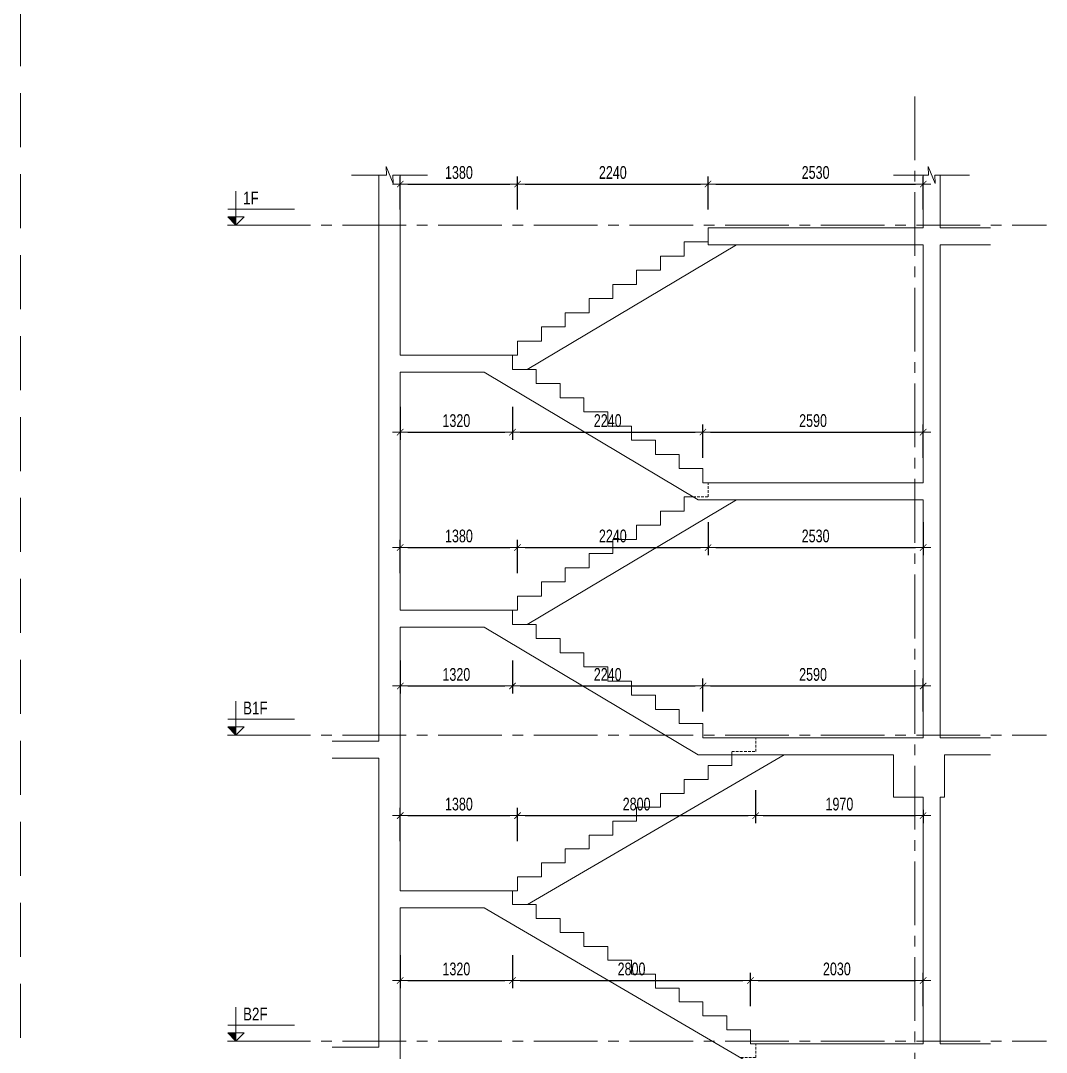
# Model space of a CAD drawing. Header units: millimetres. Extents: x -179076 to 254975, y -18667 to 296191.
# Drawn here: x 226292 to 238355, y 235932 to 248069 of the extents above; entities that cross this region are included whole.
import ezdxf

# ---------------------------------------------------------------- set-up
doc = ezdxf.new("R2010")
doc.units = ezdxf.units.MM
doc.linetypes.add('CENTER2', pattern=[1.125, 0.75, -0.125, 0.125, -0.125])
doc.linetypes.add('HIDDEN2', pattern=[4.7625, 3.175, -1.5875])
doc.layers.get('Defpoints').update_dxf_attribs({"color": 151, "lineweight": 9})
for name, color, linetype, lineweight in [('NDC_S_ANNO', 7, 'Continuous', 20), ('NDC_S_AXIS', 5, 'CENTER2', 13), ('NDC_S_CONTINUOUS', 3, 'Continuous', 20), ('NDC_S_DIM', 1, 'Continuous', 15), ('NDC_S_HIDDEN', 8, 'HIDDEN2', 13), ('NDC_S_SLAB', 2, 'Continuous', 20), ('NDC_S_SYMBOL', 1, 'Continuous', 15), ('NDC_S_TEXT SYMBOL', 7, 'Continuous', 20), ('NDC_S_VN TEXT', 7, 'Continuous', 20)]:
    doc.layers.add(name, color=color, linetype=linetype, lineweight=lineweight)
doc.styles.add('NDC_ANNO', font='', dxfattribs={"width": 0.8})
doc.styles.add('NDC_DIM', font='', dxfattribs={"width": 0.75})
doc.styles.get('NDC_ANNO').set_extended_font_data('Dotum')
doc.styles.get('NDC_DIM').set_extended_font_data('Dotum')
doc.dimstyles.new('NDC_dim_60', dxfattribs={"dimscale": 60, "dimtxt": 2.5, "dimasz": 1.5, "dimexe": 1.5, "dimexo": 2.5, "dimgap": 1, "dimtad": 1, "dimdec": 0, "dimzin": 0, "dimdsep": 46, "dimtxsty": 'NDC_DIM', "dimblk": 'DIMMARK', "dimcen": 0.09, "dimdle": 1.2, "dimclrd": 1, "dimclre": 1, "dimclrt": 3, "dimadec": 0, "dimazin": 0, "dimtfac": 1, "dimtdec": 0, "dimtix": 1, "dimtofl": 0, "dimtmove": 0, "dimatfit": 3, "dimfxl": 5, "dimfxlon": 1, "dimtolj": 1, "dimtzin": 0, "dimarcsym": 0})

# ---------------------------------------------------------------- blocks, each defined once
blk = doc.blocks.new('DIMMARK')
at = {"layer": 'NDC_S_DIM', "color": 1}
blk.add_line((-1.5, 0), (1, 0), dxfattribs=at)
at = {"layer": 'NDC_S_DIM', "color": 2, "const_width": 0.1}
blk.add_lwpolyline([(-0.42, -0.42), (0.42, 0.42)], dxfattribs=at)
blk = doc.blocks.new('*D1490')
at = {"layer": 'Defpoints', "color": 0, "transparency": 16777216}
for p in [(232076, 237670), (230756, 237634), (232076, 236777)]:
    blk.add_point(p, dxfattribs=at)
at = {"layer": 'NDC_S_DIM', "color": 1, "lineweight": -2, "transparency": 16777216}
for p, q in [((230756, 237077), (230756, 236687)), ((232076, 237077), (232076, 236687)), ((230846, 236777), (231986, 236777))]:
    blk.add_line(p, q, dxfattribs=at)
at = {"layer": 'NDC_S_DIM', "color": 1, "lineweight": -2, "transparency": 16777216, "xscale": 90, "yscale": 90, "zscale": 90, "rotation": 180}
blk.add_blockref('DIMMARK', (230756, 236777), dxfattribs=at)
at = {"layer": 'NDC_S_DIM', "color": 1, "lineweight": -2, "transparency": 16777216, "xscale": 90, "yscale": 90, "zscale": 90}
blk.add_blockref('DIMMARK', (232076, 236777), dxfattribs=at)
at = {"layer": 'NDC_S_DIM', "color": 3, "transparency": 16777216, "insert": (231416, 236912), "char_height": 150, "attachment_point": 5, "style": 'NDC_DIM'}
blk.add_mtext('\\A1;1320', dxfattribs=at)
blk = doc.blocks.new('*D1491')
at = {"layer": 'Defpoints', "color": 0, "transparency": 16777216}
for p in [(232076, 237670), (234876, 236777), (234876, 236034)]:
    blk.add_point(p, dxfattribs=at)
at = {"layer": 'NDC_S_DIM', "color": 1, "lineweight": -2, "transparency": 16777216}
for p, q in [((232076, 237077), (232076, 236687)), ((234876, 236477), (234876, 236867)), ((232166, 236777), (234786, 236777))]:
    blk.add_line(p, q, dxfattribs=at)
at = {"layer": 'NDC_S_DIM', "color": 1, "lineweight": -2, "transparency": 16777216, "xscale": 90, "yscale": 90, "zscale": 90, "rotation": 180}
blk.add_blockref('DIMMARK', (232076, 236777), dxfattribs=at)
at = {"layer": 'NDC_S_DIM', "color": 1, "lineweight": -2, "transparency": 16777216, "xscale": 90, "yscale": 90, "zscale": 90}
blk.add_blockref('DIMMARK', (234876, 236777), dxfattribs=at)
at = {"layer": 'NDC_S_DIM', "color": 3, "transparency": 16777216, "insert": (233476, 236912), "char_height": 150, "attachment_point": 5, "style": 'NDC_DIM'}
blk.add_mtext('\\A1;2800', dxfattribs=at)
blk = doc.blocks.new('*D1492')
at = {"layer": 'Defpoints', "color": 0, "transparency": 16777216}
for p in [(236906, 236777), (234876, 236034), (236906, 236034)]:
    blk.add_point(p, dxfattribs=at)
at = {"layer": 'NDC_S_DIM', "color": 1, "lineweight": -2, "transparency": 16777216}
for p, q in [((234876, 236477), (234876, 236867)), ((236906, 236477), (236906, 236867)), ((234966, 236777), (236816, 236777))]:
    blk.add_line(p, q, dxfattribs=at)
at = {"layer": 'NDC_S_DIM', "color": 1, "lineweight": -2, "transparency": 16777216, "xscale": 90, "yscale": 90, "zscale": 90, "rotation": 180}
blk.add_blockref('DIMMARK', (234876, 236777), dxfattribs=at)
at = {"layer": 'NDC_S_DIM', "color": 1, "lineweight": -2, "transparency": 16777216, "xscale": 90, "yscale": 90, "zscale": 90}
blk.add_blockref('DIMMARK', (236906, 236777), dxfattribs=at)
at = {"layer": 'NDC_S_DIM', "color": 3, "transparency": 16777216, "insert": (235891, 236912), "char_height": 150, "attachment_point": 5, "style": 'NDC_DIM'}
blk.add_mtext('\\A1;2030', dxfattribs=at)
blk = doc.blocks.new('*D1493')
at = {"layer": 'Defpoints', "color": 0, "transparency": 16777216}
for p in [(232136, 238717), (230756, 237834), (232136, 237834)]:
    blk.add_point(p, dxfattribs=at)
at = {"layer": 'NDC_S_DIM', "color": 1, "lineweight": -2, "transparency": 16777216}
for p, q in [((230756, 238417), (230756, 238807)), ((232136, 238417), (232136, 238807)), ((230846, 238717), (232046, 238717))]:
    blk.add_line(p, q, dxfattribs=at)
at = {"layer": 'NDC_S_DIM', "color": 1, "lineweight": -2, "transparency": 16777216, "xscale": 90, "yscale": 90, "zscale": 90, "rotation": 180}
blk.add_blockref('DIMMARK', (230756, 238717), dxfattribs=at)
at = {"layer": 'NDC_S_DIM', "color": 1, "lineweight": -2, "transparency": 16777216, "xscale": 90, "yscale": 90, "zscale": 90}
blk.add_blockref('DIMMARK', (232136, 238717), dxfattribs=at)
at = {"layer": 'NDC_S_DIM', "color": 3, "transparency": 16777216, "insert": (231446, 238852), "char_height": 150, "attachment_point": 5, "style": 'NDC_DIM'}
blk.add_mtext('\\A1;1380', dxfattribs=at)
blk = doc.blocks.new('*D1494')
at = {"layer": 'Defpoints', "color": 0, "transparency": 16777216}
for p in [(234936, 239470), (234936, 238717), (232136, 237834)]:
    blk.add_point(p, dxfattribs=at)
at = {"layer": 'NDC_S_DIM', "color": 1, "lineweight": -2, "transparency": 16777216}
for p, q in [((234936, 239017), (234936, 238627)), ((232136, 238417), (232136, 238807)), ((232226, 238717), (234846, 238717))]:
    blk.add_line(p, q, dxfattribs=at)
at = {"layer": 'NDC_S_DIM', "color": 1, "lineweight": -2, "transparency": 16777216, "xscale": 90, "yscale": 90, "zscale": 90, "rotation": 180}
blk.add_blockref('DIMMARK', (232136, 238717), dxfattribs=at)
at = {"layer": 'NDC_S_DIM', "color": 1, "lineweight": -2, "transparency": 16777216, "xscale": 90, "yscale": 90, "zscale": 90}
blk.add_blockref('DIMMARK', (234936, 238717), dxfattribs=at)
at = {"layer": 'NDC_S_DIM', "color": 3, "transparency": 16777216, "insert": (233536, 238852), "char_height": 150, "attachment_point": 5, "style": 'NDC_DIM'}
blk.add_mtext('\\A1;2800', dxfattribs=at)
blk = doc.blocks.new('*D1495')
at = {"layer": 'Defpoints', "color": 0, "transparency": 16777216}
for p in [(234936, 239470), (236906, 238934), (236906, 238717)]:
    blk.add_point(p, dxfattribs=at)
at = {"layer": 'NDC_S_DIM', "color": 1, "lineweight": -2, "transparency": 16777216}
for p, q in [((234936, 239017), (234936, 238627)), ((236906, 238784), (236906, 238627)), ((235026, 238717), (236816, 238717))]:
    blk.add_line(p, q, dxfattribs=at)
at = {"layer": 'NDC_S_DIM', "color": 1, "lineweight": -2, "transparency": 16777216, "xscale": 90, "yscale": 90, "zscale": 90, "rotation": 180}
blk.add_blockref('DIMMARK', (234936, 238717), dxfattribs=at)
at = {"layer": 'NDC_S_DIM', "color": 1, "lineweight": -2, "transparency": 16777216, "xscale": 90, "yscale": 90, "zscale": 90}
blk.add_blockref('DIMMARK', (236906, 238717), dxfattribs=at)
at = {"layer": 'NDC_S_DIM', "color": 3, "transparency": 16777216, "insert": (235921, 238852), "char_height": 150, "attachment_point": 5, "style": 'NDC_DIM'}
blk.add_mtext('\\A1;1970', dxfattribs=at)
blk = doc.blocks.new('*D1496')
at = {"layer": 'Defpoints', "color": 0, "transparency": 16777216}
for p in [(230756, 241134), (232076, 241134), (232076, 240242)]:
    blk.add_point(p, dxfattribs=at)
at = {"layer": 'NDC_S_DIM', "color": 1, "lineweight": -2, "transparency": 16777216}
for p, q in [((230756, 240542), (230756, 240152)), ((232076, 240542), (232076, 240152)), ((230846, 240242), (231986, 240242))]:
    blk.add_line(p, q, dxfattribs=at)
at = {"layer": 'NDC_S_DIM', "color": 1, "lineweight": -2, "transparency": 16777216, "xscale": 90, "yscale": 90, "zscale": 90, "rotation": 180}
blk.add_blockref('DIMMARK', (230756, 240242), dxfattribs=at)
at = {"layer": 'NDC_S_DIM', "color": 1, "lineweight": -2, "transparency": 16777216, "xscale": 90, "yscale": 90, "zscale": 90}
blk.add_blockref('DIMMARK', (232076, 240242), dxfattribs=at)
at = {"layer": 'NDC_S_DIM', "color": 3, "transparency": 16777216, "insert": (231416, 240377), "char_height": 150, "attachment_point": 5, "style": 'NDC_DIM'}
blk.add_mtext('\\A1;1320', dxfattribs=at)
blk = doc.blocks.new('*D1497')
at = {"layer": 'Defpoints', "color": 0, "transparency": 16777216}
for p in [(232076, 241134), (234316, 240242), (234316, 239634)]:
    blk.add_point(p, dxfattribs=at)
at = {"layer": 'NDC_S_DIM', "color": 1, "lineweight": -2, "transparency": 16777216}
for p, q in [((232076, 240542), (232076, 240152)), ((234316, 239942), (234316, 240332)), ((232166, 240242), (234226, 240242))]:
    blk.add_line(p, q, dxfattribs=at)
at = {"layer": 'NDC_S_DIM', "color": 1, "lineweight": -2, "transparency": 16777216, "xscale": 90, "yscale": 90, "zscale": 90, "rotation": 180}
blk.add_blockref('DIMMARK', (232076, 240242), dxfattribs=at)
at = {"layer": 'NDC_S_DIM', "color": 1, "lineweight": -2, "transparency": 16777216, "xscale": 90, "yscale": 90, "zscale": 90}
blk.add_blockref('DIMMARK', (234316, 240242), dxfattribs=at)
at = {"layer": 'NDC_S_DIM', "color": 3, "transparency": 16777216, "insert": (233196, 240377), "char_height": 150, "attachment_point": 5, "style": 'NDC_DIM'}
blk.add_mtext('\\A1;2240', dxfattribs=at)
blk = doc.blocks.new('*D1498')
at = {"layer": 'Defpoints', "color": 0, "transparency": 16777216}
for p in [(236906, 240242), (234316, 239634), (236906, 239634)]:
    blk.add_point(p, dxfattribs=at)
at = {"layer": 'NDC_S_DIM', "color": 1, "lineweight": -2, "transparency": 16777216}
for p, q in [((234316, 239942), (234316, 240332)), ((236906, 239942), (236906, 240332)), ((234406, 240242), (236816, 240242))]:
    blk.add_line(p, q, dxfattribs=at)
at = {"layer": 'NDC_S_DIM', "color": 1, "lineweight": -2, "transparency": 16777216, "xscale": 90, "yscale": 90, "zscale": 90, "rotation": 180}
blk.add_blockref('DIMMARK', (234316, 240242), dxfattribs=at)
at = {"layer": 'NDC_S_DIM', "color": 1, "lineweight": -2, "transparency": 16777216, "xscale": 90, "yscale": 90, "zscale": 90}
blk.add_blockref('DIMMARK', (236906, 240242), dxfattribs=at)
at = {"layer": 'NDC_S_DIM', "color": 3, "transparency": 16777216, "insert": (235611, 240377), "char_height": 150, "attachment_point": 5, "style": 'NDC_DIM'}
blk.add_mtext('\\A1;2590', dxfattribs=at)
blk = doc.blocks.new('*D1499')
at = {"layer": 'Defpoints', "color": 0, "transparency": 16777216}
for p in [(232136, 241871), (230756, 241134), (232136, 241134)]:
    blk.add_point(p, dxfattribs=at)
at = {"layer": 'NDC_S_DIM', "color": 1, "lineweight": -2, "transparency": 16777216}
for p, q in [((230756, 241571), (230756, 241961)), ((232136, 241571), (232136, 241961)), ((230846, 241871), (232046, 241871))]:
    blk.add_line(p, q, dxfattribs=at)
at = {"layer": 'NDC_S_DIM', "color": 1, "lineweight": -2, "transparency": 16777216, "xscale": 90, "yscale": 90, "zscale": 90, "rotation": 180}
blk.add_blockref('DIMMARK', (230756, 241871), dxfattribs=at)
at = {"layer": 'NDC_S_DIM', "color": 1, "lineweight": -2, "transparency": 16777216, "xscale": 90, "yscale": 90, "zscale": 90}
blk.add_blockref('DIMMARK', (232136, 241871), dxfattribs=at)
at = {"layer": 'NDC_S_DIM', "color": 3, "transparency": 16777216, "insert": (231446, 242006), "char_height": 150, "attachment_point": 5, "style": 'NDC_DIM'}
blk.add_mtext('\\A1;1380', dxfattribs=at)
blk = doc.blocks.new('*D1500')
at = {"layer": 'Defpoints', "color": 0, "transparency": 16777216}
for p in [(234376, 242467), (234376, 241871), (232136, 241134)]:
    blk.add_point(p, dxfattribs=at)
at = {"layer": 'NDC_S_DIM', "color": 1, "lineweight": -2, "transparency": 16777216}
for p, q in [((234376, 242171), (234376, 241781)), ((232136, 241571), (232136, 241961)), ((232226, 241871), (234286, 241871))]:
    blk.add_line(p, q, dxfattribs=at)
at = {"layer": 'NDC_S_DIM', "color": 1, "lineweight": -2, "transparency": 16777216, "xscale": 90, "yscale": 90, "zscale": 90, "rotation": 180}
blk.add_blockref('DIMMARK', (232136, 241871), dxfattribs=at)
at = {"layer": 'NDC_S_DIM', "color": 1, "lineweight": -2, "transparency": 16777216, "xscale": 90, "yscale": 90, "zscale": 90}
blk.add_blockref('DIMMARK', (234376, 241871), dxfattribs=at)
at = {"layer": 'NDC_S_DIM', "color": 3, "transparency": 16777216, "insert": (233256, 242006), "char_height": 150, "attachment_point": 5, "style": 'NDC_DIM'}
blk.add_mtext('\\A1;2240', dxfattribs=at)
blk = doc.blocks.new('*D1501')
at = {"layer": 'Defpoints', "color": 0, "transparency": 16777216}
for p in [(234376, 242467), (236906, 242434), (236906, 241871)]:
    blk.add_point(p, dxfattribs=at)
at = {"layer": 'NDC_S_DIM', "color": 1, "lineweight": -2, "transparency": 16777216}
for p, q in [((234376, 242171), (234376, 241781)), ((236906, 242171), (236906, 241781)), ((234466, 241871), (236816, 241871))]:
    blk.add_line(p, q, dxfattribs=at)
at = {"layer": 'NDC_S_DIM', "color": 1, "lineweight": -2, "transparency": 16777216, "xscale": 90, "yscale": 90, "zscale": 90, "rotation": 180}
blk.add_blockref('DIMMARK', (234376, 241871), dxfattribs=at)
at = {"layer": 'NDC_S_DIM', "color": 1, "lineweight": -2, "transparency": 16777216, "xscale": 90, "yscale": 90, "zscale": 90}
blk.add_blockref('DIMMARK', (236906, 241871), dxfattribs=at)
at = {"layer": 'NDC_S_DIM', "color": 3, "transparency": 16777216, "insert": (235641, 242006), "char_height": 150, "attachment_point": 5, "style": 'NDC_DIM'}
blk.add_mtext('\\A1;2530', dxfattribs=at)
blk = doc.blocks.new('*D1502')
at = {"layer": 'Defpoints', "color": 0, "transparency": 16777216}
for p in [(230756, 244134), (232076, 244134), (232076, 243228)]:
    blk.add_point(p, dxfattribs=at)
at = {"layer": 'NDC_S_DIM', "color": 1, "lineweight": -2, "transparency": 16777216}
for p, q in [((230756, 243528), (230756, 243138)), ((232076, 243528), (232076, 243138)), ((230846, 243228), (231986, 243228))]:
    blk.add_line(p, q, dxfattribs=at)
at = {"layer": 'NDC_S_DIM', "color": 1, "lineweight": -2, "transparency": 16777216, "xscale": 90, "yscale": 90, "zscale": 90, "rotation": 180}
blk.add_blockref('DIMMARK', (230756, 243228), dxfattribs=at)
at = {"layer": 'NDC_S_DIM', "color": 1, "lineweight": -2, "transparency": 16777216, "xscale": 90, "yscale": 90, "zscale": 90}
blk.add_blockref('DIMMARK', (232076, 243228), dxfattribs=at)
at = {"layer": 'NDC_S_DIM', "color": 3, "transparency": 16777216, "insert": (231416, 243363), "char_height": 150, "attachment_point": 5, "style": 'NDC_DIM'}
blk.add_mtext('\\A1;1320', dxfattribs=at)
blk = doc.blocks.new('*D1503')
at = {"layer": 'Defpoints', "color": 0, "transparency": 16777216}
for p in [(232076, 244134), (234316, 243228), (234316, 242634)]:
    blk.add_point(p, dxfattribs=at)
at = {"layer": 'NDC_S_DIM', "color": 1, "lineweight": -2, "transparency": 16777216}
for p, q in [((232076, 243528), (232076, 243138)), ((234316, 242928), (234316, 243318)), ((232166, 243228), (234226, 243228))]:
    blk.add_line(p, q, dxfattribs=at)
at = {"layer": 'NDC_S_DIM', "color": 1, "lineweight": -2, "transparency": 16777216, "xscale": 90, "yscale": 90, "zscale": 90, "rotation": 180}
blk.add_blockref('DIMMARK', (232076, 243228), dxfattribs=at)
at = {"layer": 'NDC_S_DIM', "color": 1, "lineweight": -2, "transparency": 16777216, "xscale": 90, "yscale": 90, "zscale": 90}
blk.add_blockref('DIMMARK', (234316, 243228), dxfattribs=at)
at = {"layer": 'NDC_S_DIM', "color": 3, "transparency": 16777216, "insert": (233196, 243363), "char_height": 150, "attachment_point": 5, "style": 'NDC_DIM'}
blk.add_mtext('\\A1;2240', dxfattribs=at)
blk = doc.blocks.new('*D1504')
at = {"layer": 'Defpoints', "color": 0, "transparency": 16777216}
for p in [(236906, 243228), (234316, 242634), (236906, 242634)]:
    blk.add_point(p, dxfattribs=at)
at = {"layer": 'NDC_S_DIM', "color": 1, "lineweight": -2, "transparency": 16777216}
for p, q in [((234316, 242928), (234316, 243318)), ((236906, 242928), (236906, 243318)), ((234406, 243228), (236816, 243228))]:
    blk.add_line(p, q, dxfattribs=at)
at = {"layer": 'NDC_S_DIM', "color": 1, "lineweight": -2, "transparency": 16777216, "xscale": 90, "yscale": 90, "zscale": 90, "rotation": 180}
blk.add_blockref('DIMMARK', (234316, 243228), dxfattribs=at)
at = {"layer": 'NDC_S_DIM', "color": 1, "lineweight": -2, "transparency": 16777216, "xscale": 90, "yscale": 90, "zscale": 90}
blk.add_blockref('DIMMARK', (236906, 243228), dxfattribs=at)
at = {"layer": 'NDC_S_DIM', "color": 3, "transparency": 16777216, "insert": (235611, 243363), "char_height": 150, "attachment_point": 5, "style": 'NDC_DIM'}
blk.add_mtext('\\A1;2590', dxfattribs=at)
blk = doc.blocks.new('*D1505')
at = {"layer": 'Defpoints', "color": 0, "transparency": 16777216}
for p in [(232136, 246147), (230756, 244134), (232136, 244134)]:
    blk.add_point(p, dxfattribs=at)
at = {"layer": 'NDC_S_DIM', "color": 1, "lineweight": -2, "transparency": 16777216}
for p, q in [((230756, 245847), (230756, 246237)), ((232136, 245847), (232136, 246237)), ((230846, 246147), (232046, 246147))]:
    blk.add_line(p, q, dxfattribs=at)
at = {"layer": 'NDC_S_DIM', "color": 1, "lineweight": -2, "transparency": 16777216, "xscale": 90, "yscale": 90, "zscale": 90, "rotation": 180}
blk.add_blockref('DIMMARK', (230756, 246147), dxfattribs=at)
at = {"layer": 'NDC_S_DIM', "color": 1, "lineweight": -2, "transparency": 16777216, "xscale": 90, "yscale": 90, "zscale": 90}
blk.add_blockref('DIMMARK', (232136, 246147), dxfattribs=at)
at = {"layer": 'NDC_S_DIM', "color": 3, "transparency": 16777216, "insert": (231446, 246282), "char_height": 150, "attachment_point": 5, "style": 'NDC_DIM'}
blk.add_mtext('\\A1;1380', dxfattribs=at)
blk = doc.blocks.new('*D1506')
at = {"layer": 'Defpoints', "color": 0, "transparency": 16777216}
for p in [(234376, 246147), (234376, 245434), (232136, 244134)]:
    blk.add_point(p, dxfattribs=at)
at = {"layer": 'NDC_S_DIM', "color": 1, "lineweight": -2, "transparency": 16777216}
for p, q in [((232136, 245847), (232136, 246237)), ((234376, 245847), (234376, 246237)), ((232226, 246147), (234286, 246147))]:
    blk.add_line(p, q, dxfattribs=at)
at = {"layer": 'NDC_S_DIM', "color": 1, "lineweight": -2, "transparency": 16777216, "xscale": 90, "yscale": 90, "zscale": 90, "rotation": 180}
blk.add_blockref('DIMMARK', (232136, 246147), dxfattribs=at)
at = {"layer": 'NDC_S_DIM', "color": 1, "lineweight": -2, "transparency": 16777216, "xscale": 90, "yscale": 90, "zscale": 90}
blk.add_blockref('DIMMARK', (234376, 246147), dxfattribs=at)
at = {"layer": 'NDC_S_DIM', "color": 3, "transparency": 16777216, "insert": (233256, 246282), "char_height": 150, "attachment_point": 5, "style": 'NDC_DIM'}
blk.add_mtext('\\A1;2240', dxfattribs=at)
blk = doc.blocks.new('*D1507')
at = {"layer": 'Defpoints', "color": 0, "transparency": 16777216}
for p in [(236906, 246147), (236906, 245634), (234376, 245434)]:
    blk.add_point(p, dxfattribs=at)
at = {"layer": 'NDC_S_DIM', "color": 1, "lineweight": -2, "transparency": 16777216}
for p, q in [((234376, 245847), (234376, 246237)), ((236906, 245847), (236906, 246237)), ((234466, 246147), (236816, 246147))]:
    blk.add_line(p, q, dxfattribs=at)
at = {"layer": 'NDC_S_DIM', "color": 1, "lineweight": -2, "transparency": 16777216, "xscale": 90, "yscale": 90, "zscale": 90, "rotation": 180}
blk.add_blockref('DIMMARK', (234376, 246147), dxfattribs=at)
at = {"layer": 'NDC_S_DIM', "color": 1, "lineweight": -2, "transparency": 16777216, "xscale": 90, "yscale": 90, "zscale": 90}
blk.add_blockref('DIMMARK', (236906, 246147), dxfattribs=at)
at = {"layer": 'NDC_S_DIM', "color": 3, "transparency": 16777216, "insert": (235641, 246282), "char_height": 150, "attachment_point": 5, "style": 'NDC_DIM'}
blk.add_mtext('\\A1;2530', dxfattribs=at)
blk = doc.blocks.new('kata_block_CT')
at = {"layer": 'NDC_S_ANNO'}
blk.add_hatch(color=3, dxfattribs=at).paths.add_polyline_path([(0, 1.6), (-1.61, 1.6), (0, 0)])
at = {"layer": 'NDC_S_ANNO', "ltscale": 50}
h = blk.add_hatch(dxfattribs=at)
h.set_pattern_fill('ANSI31', color=256, scale=1.406, style=0)
h.paths.add_polyline_path([(0, 1.6), (0, 0), (1.61, 1.6)])
for p, q in [((-1.59, 3.14), (11.47, 3.14)), ((11.56, 0), (-1.64, 0))]:
    blk.add_line(p, q, dxfattribs=at)
for points in [[(0, 6.69), (0, 0)], [(0, 0), (-1.61, 1.6), (0, 1.6)], [(0, 0), (1.61, 1.6), (0, 1.6)]]:
    blk.add_lwpolyline(points, dxfattribs=at)
at = {"layer": 'NDC_S_ANNO', "color": 8, "ltscale": 50}
blk.add_lwpolyline([(0, 0), (-1.61, 1.6), (0, 1.6)], dxfattribs=at)
at = {"layer": 'NDC_S_TEXT SYMBOL', "color": 3, "style": 'NDC_ANNO', "width": 0.8}
blk.add_attdef('CT', (1.41, 4.07), '', height=2.5, dxfattribs=at)

msp = doc.modelspace()

# ---------------------------------------------------------------- linework, layer by layer
at = {"layer": 'NDC_S_AXIS', "ltscale": 1000}
msp.add_line((236806.1, 247177.4), (236806.1, 229935.5), dxfattribs=at)
for points in [[(228951, 245663.7), (238354.8, 245663.7)], [(228951, 239663.7), (238354.8, 239663.7)], [(228951, 236063.7), (238354.8, 236063.7)]]:
    msp.add_lwpolyline(points, dxfattribs=at)
at = {"layer": 'NDC_S_CONTINUOUS'}
for p, q in [((234711.1, 245433.7), (232247.1, 243967)), ((234711.1, 242433.7), (232247.1, 240967)), ((235270.3, 239433.7), (232252.5, 237670.1))]:
    msp.add_line(p, q, dxfattribs=at)
for points in [[(234376.1, 245633.7), (234376.1, 245467), (234096.1, 245467), (234096.1, 245300.4), (233816.1, 245300.4), (233816.1, 245133.7), (233536.1, 245133.7), (233536.1, 244967), (233256.1, 244967), (233256.1, 244800.4), (232976.1, 244800.4), (232976.1, 244633.7), (232696.1, 244633.7), (232696.1, 244467), (232416.1, 244467), (232416.1, 244300.4), (232136.1, 244300.4), (232136.1, 244133.7), (232076.1, 244133.7)], [(234205.1, 242467), (234096.1, 242467), (234096.1, 242300.4), (233816.1, 242300.4), (233816.1, 242133.7), (233536.1, 242133.7), (233536.1, 241967), (233256.1, 241967), (233256.1, 241800.4), (232976.1, 241800.4), (232976.1, 241633.7), (232696.1, 241633.7), (232696.1, 241467), (232416.1, 241467), (232416.1, 241300.4), (232136.1, 241300.4), (232136.1, 241133.7), (232076.1, 241133.7)], [(232076.1, 237833.7), (232136.1, 237833.7), (232136.1, 237997.3), (232416.1, 237997.3), (232416.1, 238161), (232696.1, 238161), (232696.1, 238324.6), (232976.1, 238324.6), (232976.1, 238488.2), (233256.1, 238488.2), (233256.1, 238651.9), (233536.1, 238651.9), (233536.1, 238815.5), (233816.1, 238815.5), (233816.1, 238979.1), (234096.1, 238979.1), (234096.1, 239142.8), (234376.1, 239142.8), (234376.1, 239306.4), (234656.1, 239306.4), (234656.1, 239433.7)]]:
    msp.add_lwpolyline(points, dxfattribs=at)
at = {"layer": 'NDC_S_HIDDEN', "ltscale": 200}
msp.add_line((226291.5, 260551.2), (226291.5, 226951.2), dxfattribs=at)
at = {"layer": 'NDC_S_HIDDEN', "ltscale": 10}
for points in [[(234200.1, 242467), (234376.5, 242467), (234376.5, 242630.7)], [(234656.1, 239433.7), (234656.1, 239470.1), (234936.1, 239470.1), (234936.1, 239633.7)], [(234759.7, 235870.1), (234936.1, 235870.1), (234936.1, 236033.7)]]:
    msp.add_lwpolyline(points, dxfattribs=at)
at = {"layer": 'NDC_S_SLAB'}
for p, q in [((230506.1, 246252), (230506.1, 239593.7)), ((230756.1, 246252), (230756.1, 244133.7)), ((236906.1, 246252), (236906.1, 245633.7)), ((237106.1, 246252), (237106.1, 245633.7)), ((234376.1, 245433.7), (234376.1, 245633.7)), ((234376.1, 245633.7), (236906.1, 245633.7)), ((237106.1, 245663.7), (237106.1, 245663.7)), ((237106.1, 245633.7), (237699.1, 245633.7)), ((234376.1, 245433.7), (236906.1, 245433.7)), ((236906.1, 245433.7), (236906.1, 242633.7)), ((237106.1, 245433.7), (237106.1, 239633.7)), ((237106.1, 245433.7), (237699.1, 245433.7)), ((230756.1, 243933.7), (230756.1, 241133.7)), ((231741.1, 243933.7), (230756.1, 243933.7)), ((234261.1, 242433.7), (231741.1, 243933.7)), ((236906.1, 242433.7), (234261.1, 242433.7)), ((236906.1, 242433.7), (236906.1, 239633.7)), ((230756.1, 241133.7), (232076.1, 241133.7)), ((232076.1, 241133.7), (232076.1, 240967)), ((230756.1, 240933.7), (230756.1, 237833.7)), ((231741.1, 240933.7), (230756.1, 240933.7)), ((234261.1, 239433.7), (231741.1, 240933.7)), ((232076.1, 240967), (232356.1, 240967)), ((232356.1, 240967), (232356.1, 240800.4)), ((232356.1, 240800.4), (232636.1, 240800.4)), ((232636.1, 240800.4), (232636.1, 240633.7)), ((232636.1, 240633.7), (232916.1, 240633.7)), ((232916.1, 240633.7), (232916.1, 240467)), ((232916.1, 240467), (233196.1, 240467)), ((233196.1, 240467), (233196.1, 240300.4)), ((233196.1, 240300.4), (233476.1, 240300.4)), ((233476.1, 240300.4), (233476.1, 240133.7)), ((233476.1, 240133.7), (233756.1, 240133.7)), ((233756.1, 240133.7), (233756.1, 239967)), ((233756.1, 239967), (234036.1, 239967)), ((234036.1, 239967), (234036.1, 239800.4)), ((234036.1, 239800.4), (234316.1, 239800.4)), ((234316.1, 239800.4), (234316.1, 239633.7)), ((234316.1, 239633.7), (236906.1, 239633.7)), ((237106.1, 239633.7), (237699.1, 239633.7)), ((230506.1, 239393.7), (229957.1, 239393.7)), ((230506.1, 239393.7), (230506.1, 235993.7)), ((236556.1, 239433.7), (234261.1, 239433.7)), ((236556.1, 239433.7), (236556.1, 238933.7)), ((237156.1, 238933.7), (237156.1, 239433.7)), ((237156.1, 239433.7), (237699.1, 239433.7)), ((236556.1, 238933.7), (236906.1, 238933.7)), ((237106.1, 236033.7), (237106.1, 238933.7)), ((237106.1, 238933.7), (237156.1, 238933.7)), ((232076.1, 237833.7), (230756.1, 237833.7)), ((230756.1, 237633.7), (230756.1, 234233.7)), ((231741.9, 237633.7), (230756.1, 237633.7)), ((234821.9, 235833.7), (231741.9, 237633.7))]:
    msp.add_line(p, q, dxfattribs=at)
for points in [[(230756.1, 244133.7), (232076.1, 244133.7), (232076.1, 243967), (232356.1, 243967), (232356.1, 243800.4), (232636.1, 243800.4), (232636.1, 243633.7), (232916.1, 243633.7), (232916.1, 243467), (233196.1, 243467), (233196.1, 243300.4), (233476.1, 243300.4), (233476.1, 243133.7), (233756.1, 243133.7), (233756.1, 242967), (234036.1, 242967), (234036.1, 242800.4), (234316.1, 242800.4), (234316.1, 242633.7), (236906.1, 242633.7)], [(229957.1, 239593.7), (230506.1, 239593.7)], [(236906.1, 238933.7), (236906.1, 236033.7), (234876.1, 236033.7), (234876.1, 236197.3), (234596.1, 236197.3), (234596.1, 236361), (234316.1, 236361), (234316.1, 236524.6), (234036.1, 236524.6), (234036.1, 236688.2), (233756.1, 236688.2), (233756.1, 236851.9), (233476.1, 236851.9), (233476.1, 237015.5), (233196.1, 237015.5), (233196.1, 237179.1), (232916.1, 237179.1), (232916.1, 237342.8), (232636.1, 237342.8), (232636.1, 237506.4), (232356.1, 237506.4), (232356.1, 237670.1), (232076.1, 237670.1), (232076.1, 237833.7), (230756.1, 237833.7)], [(230506.1, 235993.7), (229957.1, 235993.7)], [(237699.1, 236033.7), (237106.1, 236033.7)]]:
    msp.add_lwpolyline(points, dxfattribs=at)
at = {"layer": 'NDC_S_SYMBOL'}
for points in [[(230183.7, 246252), (230593.3, 246252), (230591.1, 246352), (230671.1, 246152), (230668.9, 246252), (231075.2, 246252)], [(236558.7, 246252), (236968.3, 246252), (236966.1, 246352), (237046.1, 246152), (237043.9, 246252), (237450.2, 246252)]]:
    msp.add_lwpolyline(points, dxfattribs=at)

# ---------------------------------------------------------------- block references
at = {"layer": 'NDC_S_VN TEXT', "xscale": 60, "yscale": 60, "zscale": 60}
for p, values in [((228823.1, 245663.7), {'CT': '1F'}), ((228823.1, 239663.7), {'CT': 'B1F'}), ((228823.1, 236063.7), {'CT': 'B2F'})]:
    msp.add_blockref('kata_block_CT', p, dxfattribs=at).add_auto_attribs(values)

# ---------------------------------------------------------------- dimensions: what is measured, and where the dimension line sits
at = {"layer": 'NDC_S_DIM'}
for base, p1, p2, picture, middle in [((232136.1, 246147.2), (230756.1, 244133.7), (232136.1, 244133.7), '*D1505', (231446.1, 246282.3)), ((232076.1, 243228.3), (230756.1, 244133.7), (232076.1, 244133.7), '*D1502', (231416.1, 243363.4)), ((232136.1, 241871.1), (230756.1, 241133.7), (232136.1, 241133.7), '*D1499', (231446.1, 242006.2)), ((232076.1, 240241.8), (230756.1, 241133.7), (232076.1, 241133.7), '*D1496', (231416.1, 240376.9)), ((232136.1, 238716.8), (230756.1, 237833.7), (232136.1, 237833.7), '*D1493', (231446.1, 238851.9)), ((232076.1, 236777.2), (230756.1, 237633.7), (232076.1, 237670.1), '*D1490', (231416.1, 236912.3))]:
    dim = msp.add_linear_dim(base=base, p1=p1, p2=p2, dimstyle='NDC_dim_60', dxfattribs=at)
    dim.commit()
    dim.dimension.update_dxf_attribs({"geometry": picture, "text_midpoint": middle})
for base, p1, p2, picture, middle in [((234376.1, 246147.2), (232136.1, 244133.7), (234376.1, 245433.7), '*D1506', (233256.1, 246282.3)), ((236906.1, 246147.2), (234376.1, 245433.7), (236906.1, 245633.7), '*D1507', (235641.1, 246282.3)), ((234316.1, 243228.3), (232076.1, 244133.7), (234316.1, 242633.7), '*D1503', (233196.1, 243363.4)), ((236906.1, 243228.3), (234316.1, 242633.7), (236906.1, 242633.7), '*D1504', (235611.1, 243363.4)), ((234376.5, 241871.1), (232136.1, 241133.7), (234376.5, 242467), '*D1500', (233256.3, 242006.2)), ((236906.1, 241871.1), (234376.5, 242467), (236906.1, 242433.7), '*D1501', (235641.3, 242006.2)), ((234316.1, 240241.8), (232076.1, 241133.7), (234316.1, 239633.7), '*D1497', (233196.1, 240376.9)), ((236906.1, 240241.8), (234316.1, 239633.7), (236906.1, 239633.7), '*D1498', (235611.1, 240376.9)), ((234936.1, 238716.8), (232136.1, 237833.7), (234936.1, 239470.1), '*D1494', (233536.1, 238851.9)), ((236906.1, 238716.8), (234936.1, 239470.1), (236906.1, 238933.7), '*D1495', (235921.1, 238851.9)), ((234876.1, 236777.2), (232076.1, 237670.1), (234876.1, 236033.7), '*D1491', (233476.1, 236912.3)), ((236906.1, 236777.2), (234876.1, 236033.7), (236906.1, 236033.7), '*D1492', (235891.1, 236912.3))]:
    dim = msp.add_linear_dim(base=base, p1=p1, p2=p2, dimstyle='NDC_dim_60', override={"dimtmove": 1}, dxfattribs=at)
    dim.commit()
    dim.dimension.update_dxf_attribs({"geometry": picture, "text_midpoint": middle})

doc.saveas('drawing.dxf')
